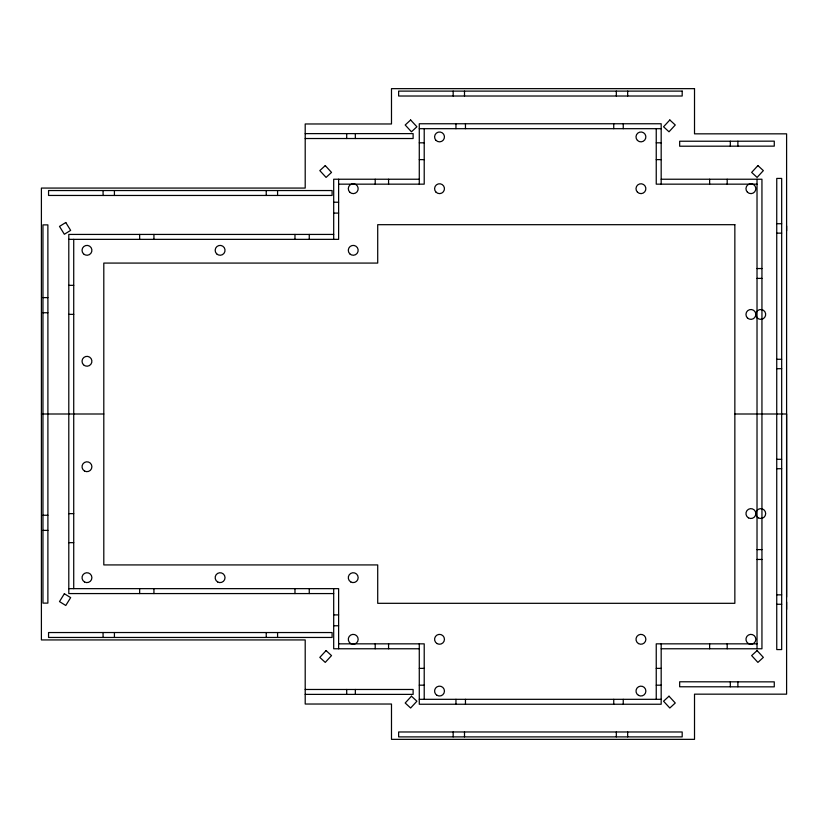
<?xml version="1.0" encoding="UTF-8"?>
<svg xmlns="http://www.w3.org/2000/svg" width="828" height="828" viewBox="0 0 828 828"><rect width="100%" height="100%" fill="white"/><g stroke="black" fill="none" stroke-linecap="round" stroke-linejoin="round"><path stroke-width="1.24" d="M47.9 530.386L47.879 603.115L42.963 603.115L42.963 224.885L47.879 224.885L47.9 297.614L47.9 530.386L42.963 530.386M757.02 648.769L757.02 179.231M776.736 223.726L776.757 178.424L781.673 178.424L781.673 649.576L776.757 649.576L776.736 604.274L776.736 223.726L781.673 223.726M786.6 609.429L786.6 602.028M786.6 597.112L786.6 414L734.85 414M786.6 230.888L786.6 225.972M737.883 141.226L774.273 141.153L774.273 146.142L679.664 146.214L679.664 141.226L737.883 141.226L737.883 146.163M419.279 128.682L661.179 128.682M305.201 133.618L413.12 133.618L413.12 138.524L305.201 138.524M419.279 142.82L424.215 142.82M656.242 142.82L661.179 142.82M419.279 159.628L424.215 159.628M656.242 159.628L661.179 159.628M419.279 179.231L333.694 179.231L333.694 239.354M661.179 179.231L761.946 179.231L761.946 648.769L661.179 648.769M338.621 184.158L424.215 184.158L424.215 128.682M757.02 184.158L656.242 184.158L656.242 128.682M103.076 195.47L332.1 195.449L332.1 190.543L48.552 190.543L48.552 195.449L103.076 195.47L103.076 190.543M333.694 202.229L338.621 202.229M333.694 213.096L338.621 213.096M776.736 233.144L781.673 233.144M333.694 234.427L68.796 234.427L68.796 593.572L333.694 593.572M68.796 239.354L338.621 239.354L338.621 179.231M757.02 268.541L761.946 268.541M757.02 278.405L761.946 278.405M68.796 285.339L73.723 285.339M42.963 297.614L47.9 297.614M42.963 312.746L47.9 312.746M68.796 314.361L73.723 314.361M776.736 359.28L781.673 359.28M776.736 368.698L781.673 368.698M41.4 414L103.8 414M776.736 459.302L781.673 459.302M776.736 468.72L781.673 468.72M68.796 513.639L73.723 513.639M42.963 515.254L47.9 515.254M68.796 542.661L73.723 542.661M757.02 549.595L761.946 549.595M757.02 559.459L761.946 559.459M68.796 588.646L338.621 588.646L338.621 648.769M776.736 594.856L781.673 594.856M776.736 604.274L781.673 604.274M333.694 614.904L338.621 614.904M333.694 625.771L338.621 625.771M103.076 632.53L48.552 632.551L48.552 637.456L332.1 637.456L332.1 632.551L103.076 632.53L103.076 637.456M338.621 643.842L424.215 643.842L424.215 699.318M757.02 643.842L656.242 643.842L656.242 699.318M419.279 648.769L333.694 648.769L333.694 588.646M419.279 668.372L424.215 668.372M656.242 668.372L661.179 668.372M737.883 681.837L774.273 681.858L774.273 686.847L679.664 686.774L679.664 681.786L737.883 681.837L737.883 686.774M419.279 685.18L424.215 685.18M656.242 685.18L661.179 685.18M305.201 689.476L413.12 689.476L413.12 694.381L305.201 694.381M419.279 699.318L661.179 699.318M453.164 731.962L398.63 731.983L398.63 736.889L682.189 736.889L682.189 731.983L453.164 731.962L453.164 736.889M730.317 141.226L730.317 146.163M730.317 681.837L730.317 686.774M727.191 179.231L727.191 184.158M727.191 643.842L727.191 648.769M709.627 179.231L709.627 184.158M709.627 643.842L709.627 648.769M661.179 184.158L661.179 123.755L419.279 123.755L419.279 184.158M661.179 643.842L661.179 704.245L419.279 704.245L419.279 643.842M627.665 91.111L627.665 96.038M627.665 731.962L627.665 736.889M623.246 123.755L623.246 128.682M623.246 699.318L623.246 704.245M616.322 91.111L616.322 96.038M616.322 731.962L616.322 736.889M613.745 123.755L613.745 128.682M613.745 699.318L613.745 704.245M465.46 123.755L465.46 128.682M465.46 699.318L465.46 704.245M464.498 91.111L464.498 96.038M464.498 731.962L464.498 736.889M455.959 123.755L455.959 128.682M455.959 699.318L455.959 704.245M453.164 91.111L453.164 96.038M388.57 179.231L388.57 184.158M388.57 643.842L388.57 648.769M375.208 179.231L375.208 184.158M375.208 643.842L375.208 648.769M355.336 133.618L355.336 138.545M355.336 689.455L355.336 694.381M346.704 133.618L346.704 138.545M346.704 689.455L346.704 694.381M309.258 234.427L309.258 239.354M309.258 588.646L309.258 593.572M294.975 234.427L294.975 239.354M294.975 588.646L294.975 593.572M277.577 190.543L277.577 195.47M277.577 632.53L277.577 637.456M266.233 190.543L266.233 195.47M266.233 632.53L266.233 637.456M153.936 234.427L153.936 239.354M153.936 588.646L153.936 593.572M139.653 234.427L139.653 239.354M139.653 588.646L139.653 593.572M114.419 190.543L114.419 195.47M114.419 632.53L114.419 637.456M73.723 239.354L73.723 588.646M64.356 593.728L59.492 601.594L65.785 605.485L70.649 597.619L64.356 593.728M669.821 119.988L663.559 126.787L669.003 131.797L675.265 124.997L669.821 119.988M757.91 165.6L751.648 172.41L757.092 177.409L763.354 170.609L757.91 165.6M326.077 650.591L319.815 657.391L325.259 662.4L331.521 655.59L326.077 650.591M411.454 696.203L405.192 703.003L410.636 708.012L416.898 701.212L411.454 696.203M325.259 165.6L319.815 170.609L326.077 177.409L331.521 172.41L325.259 165.6M410.636 119.988L405.192 124.997L411.454 131.797L416.898 126.787L410.636 119.988M669.003 696.203L663.559 701.212L669.821 708.012L675.265 703.003L669.003 696.203M757.092 650.591L751.648 655.59L757.91 662.4L763.354 657.391L757.092 650.591M65.785 222.515L59.492 226.406L64.356 234.272L70.649 230.381L65.785 222.515M694.516 88.648L391.489 88.648L391.489 123.972L305.201 123.972L305.201 188.07L41.4 188.07L41.4 639.93L305.201 639.93L305.201 704.028L391.489 704.028L391.489 739.352L694.516 739.352L694.516 694.164L786.6 694.164L786.6 133.836L694.516 133.836L694.516 88.648M682.189 91.111L398.63 91.111L398.63 96.017L682.189 96.017L682.189 91.111M734.85 224.688L377.713 224.688L377.713 263.076L103.8 263.076L103.8 564.924L377.713 564.924L377.713 603.312L734.85 603.312L734.85 224.688M748.429 517.842A4.927 4.927 0 0 0 755.829 513.567A4.927 4.927 0 0 0 748.429 509.303A4.927 4.927 0 0 0 748.429 517.842M758.293 517.842A4.927 4.927 0 0 0 765.683 513.567A4.927 4.927 0 0 0 758.293 509.303A4.927 4.927 0 0 0 758.293 517.842M84.497 470.997A4.927 4.927 0 0 0 91.898 466.723A4.927 4.927 0 0 0 84.497 462.459A4.927 4.927 0 0 0 84.497 470.997M84.497 581.939A4.927 4.927 0 0 0 91.898 577.665A4.927 4.927 0 0 0 84.497 573.4A4.927 4.927 0 0 0 84.497 581.939M217.629 581.939A4.927 4.927 0 0 0 225.03 577.665A4.927 4.927 0 0 0 217.629 573.4A4.927 4.927 0 0 0 217.629 581.939M350.761 581.939A4.927 4.927 0 0 0 358.162 577.665A4.927 4.927 0 0 0 350.761 573.4A4.927 4.927 0 0 0 350.761 581.939M350.761 643.573A4.927 4.927 0 0 0 358.162 639.309A4.927 4.927 0 0 0 350.761 635.035A4.927 4.927 0 0 0 350.761 643.573M437.049 643.573A4.927 4.927 0 0 0 444.45 639.309A4.927 4.927 0 0 0 437.049 635.035A4.927 4.927 0 0 0 437.049 643.573M437.049 695.344A4.927 4.927 0 0 0 444.45 691.08A4.927 4.927 0 0 0 437.049 686.805A4.927 4.927 0 0 0 437.049 695.344M638.471 695.344A4.927 4.927 0 0 0 645.871 691.08A4.927 4.927 0 0 0 638.471 686.805A4.927 4.927 0 0 0 638.471 695.344M638.471 643.573A4.927 4.927 0 0 0 645.871 639.309A4.927 4.927 0 0 0 638.471 635.035A4.927 4.927 0 0 0 638.471 643.573M748.429 643.573A4.927 4.927 0 0 0 755.829 639.309A4.927 4.927 0 0 0 748.429 635.035A4.927 4.927 0 0 0 748.429 643.573M747.405 317.921A4.927 4.927 0 0 0 755.654 315.706A4.927 4.927 0 0 0 749.619 309.672A4.927 4.927 0 0 0 747.405 317.921M757.268 317.921A4.927 4.927 0 0 0 765.517 315.706A4.927 4.927 0 0 0 759.483 309.672A4.927 4.927 0 0 0 757.268 317.921M83.483 364.765A4.927 4.927 0 0 0 91.732 362.55A4.927 4.927 0 0 0 85.688 356.516A4.927 4.927 0 0 0 83.483 364.765M83.483 253.813A4.927 4.927 0 0 0 91.732 251.608A4.927 4.927 0 0 0 85.688 245.564A4.927 4.927 0 0 0 83.483 253.813M216.615 253.813A4.927 4.927 0 0 0 224.864 251.608A4.927 4.927 0 0 0 218.82 245.564A4.927 4.927 0 0 0 216.615 253.813M349.747 253.813A4.927 4.927 0 0 0 357.996 251.608A4.927 4.927 0 0 0 351.952 245.564A4.927 4.927 0 0 0 349.747 253.813M349.747 192.179A4.927 4.927 0 0 0 357.996 189.974A4.927 4.927 0 0 0 351.952 183.93A4.927 4.927 0 0 0 349.747 192.179M436.035 192.179A4.927 4.927 0 0 0 444.284 189.974A4.927 4.927 0 0 0 438.24 183.93A4.927 4.927 0 0 0 436.035 192.179M436.035 140.408A4.927 4.927 0 0 0 444.284 138.204A4.927 4.927 0 0 0 438.24 132.159A4.927 4.927 0 0 0 436.035 140.408M637.446 140.408A4.927 4.927 0 0 0 645.695 138.204A4.927 4.927 0 0 0 639.661 132.159A4.927 4.927 0 0 0 637.446 140.408M637.446 192.179A4.927 4.927 0 0 0 645.695 189.974A4.927 4.927 0 0 0 639.661 183.93A4.927 4.927 0 0 0 637.446 192.179M747.405 192.179A4.927 4.927 0 0 0 755.654 189.974A4.927 4.927 0 0 0 749.619 183.93A4.927 4.927 0 0 0 747.405 192.179"/></g></svg>
